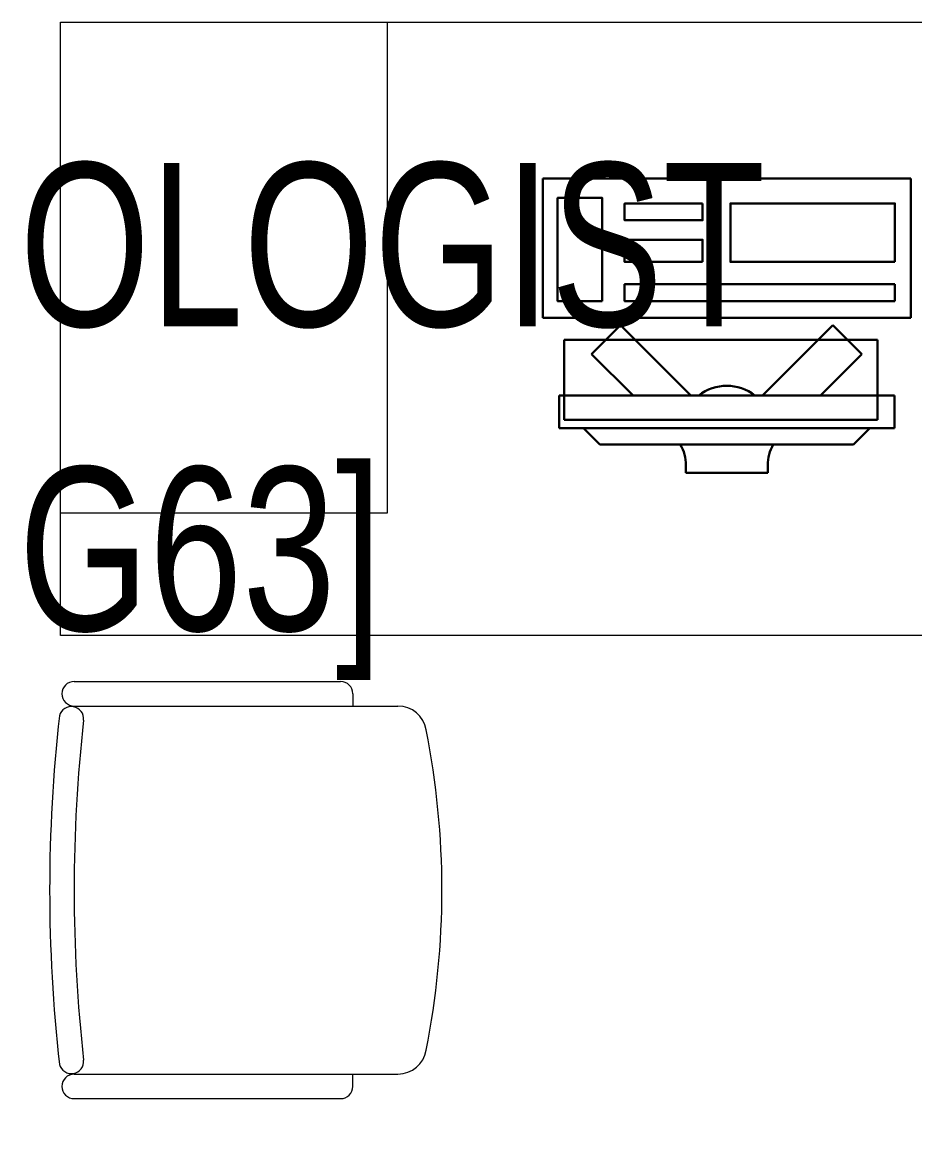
# Model space of a CAD drawing. Header units: millimetres. Extents: x 26027 to 581921, y 7230 to 233891.
# Drawn here: x 476269 to 477360, y 165350 to 166700 of the extents above; entities that cross this region are included whole.
import ezdxf
from ezdxf import colors
from ezdxf.entities.mleader import LeaderData, LeaderLine
from ezdxf.math import Vec2, Vec3

# ---------------------------------------------------------------- set-up
doc = ezdxf.new("R2010")
doc.units = ezdxf.units.MM
doc.header["$LTSCALE"] = 5
doc.linetypes.add('HIDDEN', pattern=[9.525, 6.35, -3.175])
doc.layers.get('0').update_dxf_attribs({"color": 252})
for name, color, linetype, lineweight in [('72_EGR_BASE_TEXT', 252, 'Continuous', 5), ('E-ELEC-EQPM-2', 85, 'Continuous', 30), ('GE-ARCHITECTURAL_ELEMENTS', 8, 'Continuous', 30), ('Medical Equipment and Furniture', 252, 'Continuous', 0)]:
    doc.layers.add(name, color=color, linetype=linetype, lineweight=lineweight)
doc.layers.add('E-POWR', color=7, linetype='Continuous', lineweight=30, true_color=0x4e7e3e)
doc.layers.add('EXF', color=7, linetype='Continuous', lineweight=30, true_color=0x4e7e3e)
doc.styles.get("Standard").update_dxf_attribs({"font": 'calibri.ttf'})
doc.styles.add('X3G_ENTITY_2587EA', font='swisscl.ttf', dxfattribs={"height": 200})

# ---------------------------------------------------------------- blocks, each defined once
blk = doc.blocks.new('ITCWLS1-P')
at = {"layer": 'GE-ARCHITECTURAL_ELEMENTS'}
for p, q in [((-0.17, 0.45), (-0.17, 0)), ((-0.17, 0.45), (0, 0.45)), ((0, 0.45), (0, 0)), ((-0.2651, 0.43, 0), (-0.3051, 0.43, 0)), ((-0.3051, 0.43, 0), (-0.3051, 0.02, 0)), ((-0.2651, 0.43, 0), (-0.2651, 0.02, 0)), ((-0.1496, 0.4305), (-0.1291, 0.4305)), ((-0.1291, 0.4305), (-0.1291, 0.4089)), ((-0.197, 0.4094), (-0.295, 0.4094)), ((-0.295, 0.0264), (-0.295, 0.4094)), ((-0.197, 0.0264), (-0.197, 0.4094)), ((-0.3251, 0.38, 0), (-0.3051, 0.4, 0)), ((-0.3251, 0.38, 0), (-0.3251, 0.07, 0)), ((-0.3503, 0.275), (-0.3596, 0.275)), ((-0.3596, 0.175), (-0.3596, 0.275)), ((-0.3503, 0.175), (-0.3596, 0.175)), ((-0.3251, 0.07, 0), (-0.3051, 0.05, 0)), ((-0.3051, 0.02, 0), (-0.2651, 0.02, 0)), ((-0.197, 0.0264), (-0.295, 0.0264)), ((-0.17, 0), (0, 0))]:
    blk.add_line(p, q, dxfattribs=at)
at = {"layer": 'GE-ARCHITECTURAL_ELEMENTS', "extrusion": (2.48281e-10, 3.18408e-10, -1)}
for p, q in [((-0.2651, 0.3395), (-0.2144, 0.3902)), ((-0.1791, 0.3548), (-0.2144, 0.3902)), ((-0.2651, 0.2688), (-0.1791, 0.3548))]:
    blk.add_line(p, q, dxfattribs=at)
at = {"layer": 'GE-ARCHITECTURAL_ELEMENTS', "extrusion": (2.48281e-10, -3.18408e-10, -1)}
for p, q in [((-0.2651, 0.1812), (-0.1791, 0.0952)), ((-0.2651, 0.1105), (-0.2144, 0.0598)), ((-0.1791, 0.0952), (-0.2144, 0.0598))]:
    blk.add_line(p, q, dxfattribs=at)
at = {"layer": 'GE-ARCHITECTURAL_ELEMENTS'}
for points in [[(-0.1291, 0.4089), (-0.1291, 0.1), (-0.1496, 0.1), (-0.1496, 0.4305)], [(-0.1496, 0.1), (-0.1496, 0.1), (-0.1496, 0.1), (-0.1496, 0.1), (-0.1496, 0.1), (-0.1496, 0.1), (-0.1496, 0.1), (-0.1496, 0.1), (-0.1496, 0.1)], [(-0.1496, 0.1), (-0.1496, 0.1), (-0.1496, 0.1), (-0.1496, 0.1), (-0.1496, 0.1), (-0.1496, 0.1), (-0.1496, 0.1), (-0.1496, 0.1), (-0.1496, 0.1), (-0.1496, 0.1), (-0.1496, 0.1), (-0.1496, 0.1), (-0.1496, 0.1), (-0.1496, 0.1), (-0.1496, 0.1), (-0.1496, 0.1), (-0.1496, 0.1), (-0.1496, 0.1)], [(-0.1496, 0.1), (-0.1496, 0.1), (-0.1496, 0.1), (-0.1496, 0.1), (-0.1496, 0.1), (-0.1496, 0.1), (-0.1496, 0.1), (-0.1496, 0.1), (-0.1496, 0.1), (-0.1496, 0.1)], [(-0.1496, 0.1), (-0.1496, 0.1), (-0.1496, 0.1), (-0.1496, 0.1), (-0.1496, 0.1), (-0.1496, 0.1), (-0.1496, 0.1)], [(-0.1496, 0.1), (-0.1496, 0.1), (-0.1496, 0.1), (-0.1496, 0.1), (-0.1496, 0.1), (-0.1496, 0.1), (-0.1496, 0.1), (-0.1496, 0.1), (-0.1496, 0.1), (-0.1496, 0.1)], [(-0.1496, 0.1), (-0.1496, 0.1), (-0.1496, 0.1), (-0.1496, 0.1), (-0.1496, 0.1), (-0.1496, 0.1), (-0.1496, 0.1), (-0.1496, 0.1), (-0.1496, 0.1), (-0.1496, 0.1), (-0.1496, 0.1), (-0.1496, 0.1), (-0.1496, 0.1), (-0.1496, 0.1), (-0.1496, 0.1)], [(-0.1496, 0.1), (-0.1496, 0.1), (-0.1496, 0.1), (-0.1496, 0.1), (-0.1496, 0.1), (-0.1496, 0.1), (-0.1496, 0.1), (-0.1496, 0.1), (-0.1496, 0.1), (-0.1496, 0.1)], [(-0.1496, 0.1), (-0.1496, 0.1), (-0.1496, 0.1), (-0.1496, 0.1), (-0.1496, 0.1), (-0.1496, 0.1), (-0.1496, 0.1), (-0.1496, 0.1), (-0.1496, 0.1), (-0.1496, 0.1)], [(-0.1496, 0.1), (-0.1496, 0.1), (-0.1496, 0.1), (-0.1496, 0.1), (-0.1496, 0.1), (-0.1496, 0.1), (-0.1496, 0.1), (-0.1496, 0.1), (-0.1496, 0.1), (-0.1496, 0.1), (-0.1496, 0.1), (-0.1496, 0.1), (-0.1496, 0.1), (-0.1496, 0.1), (-0.1496, 0.1), (-0.1496, 0.1), (-0.1496, 0.1), (-0.1496, 0.1), (-0.1496, 0.1), (-0.1496, 0.1), (-0.1496, 0.1), (-0.1496, 0.1), (-0.1496, 0.1), (-0.1496, 0.1), (-0.1496, 0.1), (-0.1496, 0.1), (-0.1496, 0.1), (-0.1496, 0.1), (-0.1496, 0.1), (-0.1496, 0.1), (-0.1496, 0.1), (-0.1496, 0.1), (-0.1496, 0.1), (-0.1496, 0.1), (-0.1496, 0.1), (-0.1496, 0.1), (-0.1496, 0.1), (-0.1496, 0.1), (-0.1496, 0.1), (-0.1496, 0.1), (-0.1496, 0.1), (-0.1496, 0.1), (-0.1496, 0.1), (-0.1496, 0.1), (-0.1496, 0.1), (-0.1496, 0.1), (-0.1496, 0.1), (-0.1496, 0.1), (-0.1496, 0.1), (-0.1496, 0.1), (-0.1496, 0.1), (-0.1496, 0.1), (-0.1496, 0.1), (-0.1496, 0.1)], [(-0.1496, 0.1), (-0.1496, 0.1), (-0.1496, 0.1), (-0.1496, 0.1), (-0.1496, 0.1), (-0.1496, 0.1), (-0.1496, 0.1), (-0.1496, 0.1), (-0.1496, 0.1), (-0.1496, 0.1), (-0.1496, 0.1), (-0.1496, 0.1), (-0.1496, 0.1), (-0.1496, 0.1), (-0.1496, 0.1), (-0.1496, 0.1), (-0.1496, 0.1), (-0.1496, 0.1), (-0.1496, 0.1), (-0.1496, 0.1), (-0.1496, 0.1), (-0.1496, 0.1), (-0.1496, 0.1), (-0.1496, 0.1), (-0.1496, 0.1), (-0.1496, 0.1), (-0.1496, 0.1), (-0.1496, 0.1), (-0.1496, 0.1), (-0.1496, 0.1), (-0.1496, 0.1), (-0.1496, 0.1), (-0.1496, 0.1), (-0.1496, 0.1), (-0.1496, 0.1), (-0.1496, 0.1), (-0.1496, 0.1), (-0.1496, 0.1), (-0.1496, 0.1), (-0.1496, 0.1), (-0.1496, 0.1), (-0.1496, 0.1), (-0.1496, 0.1), (-0.1496, 0.1), (-0.1496, 0.1), (-0.1496, 0.1), (-0.1496, 0.1), (-0.1496, 0.1), (-0.1496, 0.1), (-0.1496, 0.1), (-0.1496, 0.1), (-0.1496, 0.1), (-0.1496, 0.1), (-0.1496, 0.1), (-0.1496, 0.1), (-0.1496, 0.1), (-0.1496, 0.1), (-0.1496, 0.1), (-0.1496, 0.1), (-0.1496, 0.1), (-0.1496, 0.1), (-0.1496, 0.1), (-0.1496, 0.1), (-0.1496, 0.1), (-0.1496, 0.1), (-0.1496, 0.1), (-0.1496, 0.1), (-0.1496, 0.1), (-0.1496, 0.1), (-0.1496, 0.1), (-0.1496, 0.1), (-0.1496, 0.1), (-0.1496, 0.1), (-0.1496, 0.1), (-0.1496, 0.1), (-0.1496, 0.1), (-0.1496, 0.1), (-0.1496, 0.1), (-0.1496, 0.1), (-0.1496, 0.1), (-0.1496, 0.1), (-0.1496, 0.1), (-0.1496, 0.1), (-0.1496, 0.1), (-0.1496, 0.1), (-0.1496, 0.1), (-0.1496, 0.1), (-0.1496, 0.1), (-0.1496, 0.1)], [(-0.1496, 0.1), (-0.1496, 0.1), (-0.1496, 0.1), (-0.1496, 0.1), (-0.1496, 0.1), (-0.1496, 0.1), (-0.1496, 0.1), (-0.1496, 0.1), (-0.1496, 0.1), (-0.1496, 0.1), (-0.1496, 0.1), (-0.1496, 0.1)], [(-0.1496, 0.1), (-0.1496, 0.1), (-0.1496, 0.1), (-0.1496, 0.1), (-0.1496, 0.1), (-0.1496, 0.1), (-0.1496, 0.1)], [(-0.1496, 0.1), (-0.1496, 0.1), (-0.1496, 0.1), (-0.1496, 0.1), (-0.1496, 0.1), (-0.1496, 0.1), (-0.1496, 0.1), (-0.1496, 0.1), (-0.1496, 0.1), (-0.1496, 0.1), (-0.1496, 0.1), (-0.1496, 0.1), (-0.1496, 0.1), (-0.1496, 0.1), (-0.1496, 0.1), (-0.1496, 0.1), (-0.1496, 0.1)], [(-0.1496, 0.1), (-0.1496, 0.1), (-0.1496, 0.1), (-0.1496, 0.1), (-0.1496, 0.1), (-0.1496, 0.1), (-0.1496, 0.1), (-0.1496, 0.1), (-0.1496, 0.1), (-0.1496, 0.1), (-0.1496, 0.1), (-0.1496, 0.1), (-0.1496, 0.1), (-0.1496, 0.1), (-0.1496, 0.1), (-0.1496, 0.1), (-0.1496, 0.1), (-0.1496, 0.1), (-0.1496, 0.1), (-0.1496, 0.1), (-0.1496, 0.1), (-0.1496, 0.1), (-0.1496, 0.1), (-0.1496, 0.1), (-0.1496, 0.1), (-0.1496, 0.1), (-0.1496, 0.1), (-0.1496, 0.1), (-0.1496, 0.1), (-0.1496, 0.1), (-0.1496, 0.1), (-0.1496, 0.1), (-0.1496, 0.1), (-0.1496, 0.1), (-0.1496, 0.1), (-0.1496, 0.1), (-0.1496, 0.1), (-0.1496, 0.1), (-0.1496, 0.1), (-0.1496, 0.1), (-0.1496, 0.1), (-0.1496, 0.1), (-0.1496, 0.1), (-0.1496, 0.1), (-0.1496, 0.1), (-0.1496, 0.1), (-0.1496, 0.1), (-0.1496, 0.1), (-0.1496, 0.1), (-0.1496, 0.1), (-0.1496, 0.1), (-0.1496, 0.1), (-0.1496, 0.1), (-0.1496, 0.1), (-0.1496, 0.1), (-0.1496, 0.1), (-0.1496, 0.1), (-0.1496, 0.1), (-0.1496, 0.1), (-0.1496, 0.1), (-0.1496, 0.1), (-0.1496, 0.1), (-0.1496, 0.1), (-0.1496, 0.1), (-0.1496, 0.1), (-0.1496, 0.1), (-0.1496, 0.1), (-0.1496, 0.1), (-0.1496, 0.1), (-0.1496, 0.1), (-0.1496, 0.1), (-0.1496, 0.1), (-0.1496, 0.1), (-0.1496, 0.1), (-0.1496, 0.1), (-0.1496, 0.1), (-0.1496, 0.1), (-0.1496, 0.1), (-0.1496, 0.1), (-0.1496, 0.1), (-0.1496, 0.1), (-0.1496, 0.1), (-0.1496, 0.1), (-0.1496, 0.1), (-0.1496, 0.1), (-0.1496, 0.1), (-0.1496, 0.1), (-0.1496, 0.1), (-0.1496, 0.1), (-0.1496, 0.1), (-0.1496, 0.1), (-0.1496, 0.1), (-0.1496, 0.1), (-0.1496, 0.1), (-0.1496, 0.1), (-0.1496, 0.1), (-0.1496, 0.1), (-0.1496, 0.1), (-0.1496, 0.1), (-0.1496, 0.1), (-0.1496, 0.1), (-0.1496, 0.1), (-0.1496, 0.1), (-0.1496, 0.1), (-0.1496, 0.1), (-0.1496, 0.1), (-0.1496, 0.1), (-0.1496, 0.1), (-0.1496, 0.1), (-0.1496, 0.1), (-0.1496, 0.1)], [(-0.1496, 0.1), (-0.1496, 0.1), (-0.1496, 0.1), (-0.1496, 0.1), (-0.1496, 0.1), (-0.1496, 0.1), (-0.1496, 0.1), (-0.1496, 0.1)]]:
    blk.add_lwpolyline(points, dxfattribs=at)
for points in [[(-0.1019, 0.4305), (-0.0304, 0.4305), (-0.0304, 0.2294), (-0.1019, 0.2294)], [(-0.1019, 0.1954), (-0.0747, 0.1954), (-0.0747, 0.1), (-0.1019, 0.1)], [(-0.0304, 0.1954), (-0.0508, 0.1954), (-0.0508, 0.1), (-0.0304, 0.1)], [(-0.1496, 0.1), (-0.1496, 0.1), (-0.1496, 0.1), (-0.1496, 0.1), (-0.1496, 0.1), (-0.1496, 0.1), (-0.1496, 0.1), (-0.1496, 0.1), (-0.1496, 0.1), (-0.1496, 0.1), (-0.1496, 0.1), (-0.1496, 0.1), (-0.1496, 0.1), (-0.1496, 0.1), (-0.1496, 0.1), (-0.1496, 0.1), (-0.1496, 0.1), (-0.1496, 0.1), (-0.1496, 0.1), (-0.1496, 0.1), (-0.1496, 0.1), (-0.1496, 0.1), (-0.1496, 0.1), (-0.1496, 0.1), (-0.1496, 0.1), (-0.1496, 0.1), (-0.1496, 0.1), (-0.1496, 0.1), (-0.1496, 0.1), (-0.1496, 0.1), (-0.1496, 0.1), (-0.1496, 0.1), (-0.1496, 0.1), (-0.1496, 0.1), (-0.1496, 0.1), (-0.1496, 0.1), (-0.1496, 0.1), (-0.1496, 0.1), (-0.1496, 0.1), (-0.1496, 0.1), (-0.1496, 0.1), (-0.1496, 0.1), (-0.1496, 0.1), (-0.1496, 0.1), (-0.1496, 0.1), (-0.1496, 0.1), (-0.1496, 0.1), (-0.1496, 0.1), (-0.1496, 0.1), (-0.1496, 0.1), (-0.1496, 0.1), (-0.1496, 0.1), (-0.1496, 0.1), (-0.1496, 0.1), (-0.1496, 0.1), (-0.1496, 0.1), (-0.1496, 0.1), (-0.1496, 0.1), (-0.1496, 0.1), (-0.1496, 0.1), (-0.1496, 0.1), (-0.1496, 0.1), (-0.1496, 0.1), (-0.1496, 0.1), (-0.1496, 0.1), (-0.1496, 0.1), (-0.1496, 0.1), (-0.1496, 0.1), (-0.1496, 0.1), (-0.1496, 0.1), (-0.1496, 0.1), (-0.1496, 0.1), (-0.1496, 0.1), (-0.1496, 0.1), (-0.1496, 0.1), (-0.1496, 0.1), (-0.1496, 0.1), (-0.1496, 0.1), (-0.1496, 0.1), (-0.1496, 0.1), (-0.1496, 0.1), (-0.1496, 0.1), (-0.1496, 0.1), (-0.1496, 0.1), (-0.1496, 0.1), (-0.1496, 0.1), (-0.1496, 0.1), (-0.1496, 0.1), (-0.1496, 0.1), (-0.1496, 0.1), (-0.1496, 0.1), (-0.1496, 0.1), (-0.1496, 0.1), (-0.1496, 0.1), (-0.1496, 0.1), (-0.1496, 0.1), (-0.1496, 0.1), (-0.1496, 0.1), (-0.1496, 0.1), (-0.1496, 0.1), (-0.1496, 0.1), (-0.1496, 0.1), (-0.1496, 0.1), (-0.1496, 0.1), (-0.1496, 0.1), (-0.1496, 0.1), (-0.1496, 0.1), (-0.1496, 0.1), (-0.1496, 0.1), (-0.1496, 0.1), (-0.1496, 0.1), (-0.1496, 0.1), (-0.1496, 0.1), (-0.1496, 0.1), (-0.1496, 0.1), (-0.1496, 0.1), (-0.1496, 0.1), (-0.1496, 0.1), (-0.1496, 0.1), (-0.1496, 0.1), (-0.1496, 0.1), (-0.1496, 0.1), (-0.1496, 0.1), (-0.1496, 0.1), (-0.1496, 0.1), (-0.1496, 0.1), (-0.1496, 0.1), (-0.1496, 0.1), (-0.1496, 0.1), (-0.1496, 0.1), (-0.1496, 0.1), (-0.1496, 0.1), (-0.1496, 0.1), (-0.1496, 0.1), (-0.1496, 0.1), (-0.1496, 0.1), (-0.1496, 0.1), (-0.1496, 0.1), (-0.1496, 0.1), (-0.1496, 0.1), (-0.1496, 0.1), (-0.1496, 0.1), (-0.1496, 0.1), (-0.1496, 0.1), (-0.1496, 0.1), (-0.1496, 0.1), (-0.1496, 0.1), (-0.1496, 0.1), (-0.1496, 0.1), (-0.1496, 0.1), (-0.1496, 0.1), (-0.1496, 0.1), (-0.1496, 0.1), (-0.1496, 0.1), (-0.1496, 0.1), (-0.1496, 0.1), (-0.1496, 0.1), (-0.1496, 0.1), (-0.1496, 0.1), (-0.1496, 0.1), (-0.1496, 0.1), (-0.1496, 0.1), (-0.1496, 0.1), (-0.1496, 0.1), (-0.1496, 0.1), (-0.1496, 0.1), (-0.1496, 0.1), (-0.1496, 0.1), (-0.1496, 0.1), (-0.1496, 0.1), (-0.1496, 0.1), (-0.1496, 0.1), (-0.1496, 0.1), (-0.1496, 0.1), (-0.1496, 0.1), (-0.1496, 0.1), (-0.1496, 0.1), (-0.1496, 0.1), (-0.1496, 0.1), (-0.1496, 0.1), (-0.1496, 0.1), (-0.1496, 0.1), (-0.1496, 0.1), (-0.1496, 0.1), (-0.1496, 0.1), (-0.1496, 0.1), (-0.1496, 0.1), (-0.1496, 0.1), (-0.1496, 0.1), (-0.1496, 0.1), (-0.1496, 0.1), (-0.1496, 0.1), (-0.1496, 0.1), (-0.1496, 0.1), (-0.1496, 0.1), (-0.1496, 0.1), (-0.1496, 0.1), (-0.1496, 0.1), (-0.1496, 0.1), (-0.1496, 0.1), (-0.1496, 0.1), (-0.1496, 0.1), (-0.1496, 0.1), (-0.1496, 0.1), (-0.1496, 0.1), (-0.1496, 0.1), (-0.1496, 0.1), (-0.1496, 0.1), (-0.1496, 0.1), (-0.1496, 0.1), (-0.1496, 0.1), (-0.1496, 0.1), (-0.1496, 0.1), (-0.1496, 0.1), (-0.1496, 0.1), (-0.1496, 0.1), (-0.1496, 0.1), (-0.1496, 0.1), (-0.1496, 0.1), (-0.1496, 0.1), (-0.1496, 0.1), (-0.1496, 0.1), (-0.1496, 0.1), (-0.1496, 0.1), (-0.1496, 0.1), (-0.1496, 0.1), (-0.1496, 0.1), (-0.1496, 0.1), (-0.1496, 0.1), (-0.1496, 0.1), (-0.1496, 0.1), (-0.1496, 0.1), (-0.1496, 0.1), (-0.1496, 0.1), (-0.1496, 0.1), (-0.1496, 0.1), (-0.1496, 0.1), (-0.1496, 0.1), (-0.1496, 0.1), (-0.1496, 0.1), (-0.1496, 0.1), (-0.1496, 0.1), (-0.1496, 0.1), (-0.1496, 0.1), (-0.1496, 0.1), (-0.1496, 0.1), (-0.1496, 0.1), (-0.1496, 0.1), (-0.1496, 0.1), (-0.1496, 0.1), (-0.1496, 0.1), (-0.1496, 0.1), (-0.1496, 0.1), (-0.1496, 0.1), (-0.1496, 0.1), (-0.1496, 0.1), (-0.1496, 0.1), (-0.1496, 0.1), (-0.1496, 0.1), (-0.1496, 0.1), (-0.1496, 0.1), (-0.1496, 0.1), (-0.1496, 0.1), (-0.1496, 0.1), (-0.1496, 0.1), (-0.1496, 0.1), (-0.1496, 0.1), (-0.1496, 0.1), (-0.1496, 0.1), (-0.1496, 0.1), (-0.1496, 0.1), (-0.1496, 0.1), (-0.1496, 0.1), (-0.1496, 0.1), (-0.1496, 0.1), (-0.1496, 0.1), (-0.1496, 0.1)], [(-0.1496, 0.1), (-0.1496, 0.1), (-0.1496, 0.1), (-0.1496, 0.1), (-0.1496, 0.1), (-0.1496, 0.1), (-0.1496, 0.1), (-0.1496, 0.1), (-0.1496, 0.1), (-0.1496, 0.1), (-0.1496, 0.1), (-0.1496, 0.1), (-0.1496, 0.1), (-0.1496, 0.1), (-0.1496, 0.1), (-0.1496, 0.1), (-0.1496, 0.1), (-0.1496, 0.1), (-0.1496, 0.1), (-0.1496, 0.1), (-0.1496, 0.1), (-0.1496, 0.1), (-0.1496, 0.1), (-0.1496, 0.1), (-0.1496, 0.1), (-0.1496, 0.1), (-0.1496, 0.1), (-0.1496, 0.1), (-0.1496, 0.1), (-0.1496, 0.1), (-0.1496, 0.1), (-0.1496, 0.1), (-0.1496, 0.1), (-0.1496, 0.1), (-0.1496, 0.1), (-0.1496, 0.1), (-0.1496, 0.1), (-0.1496, 0.1), (-0.1496, 0.1), (-0.1496, 0.1), (-0.1496, 0.1), (-0.1496, 0.1), (-0.1496, 0.1), (-0.1496, 0.1), (-0.1496, 0.1), (-0.1496, 0.1), (-0.1496, 0.1), (-0.1496, 0.1), (-0.1496, 0.1), (-0.1496, 0.1), (-0.1496, 0.1), (-0.1496, 0.1), (-0.1496, 0.1), (-0.1496, 0.1), (-0.1496, 0.1), (-0.1496, 0.1), (-0.1496, 0.1), (-0.1496, 0.1), (-0.1496, 0.1), (-0.1496, 0.1), (-0.1496, 0.1), (-0.1496, 0.1), (-0.1496, 0.1), (-0.1496, 0.1), (-0.1496, 0.1), (-0.1496, 0.1), (-0.1496, 0.1), (-0.1496, 0.1), (-0.1496, 0.1), (-0.1496, 0.1), (-0.1496, 0.1), (-0.1496, 0.1), (-0.1496, 0.1), (-0.1496, 0.1), (-0.1496, 0.1), (-0.1496, 0.1), (-0.1496, 0.1), (-0.1496, 0.1), (-0.1496, 0.1), (-0.1496, 0.1), (-0.1496, 0.1), (-0.1496, 0.1), (-0.1496, 0.1), (-0.1496, 0.1), (-0.1496, 0.1), (-0.1496, 0.1), (-0.1496, 0.1), (-0.1496, 0.1), (-0.1496, 0.1), (-0.1496, 0.1), (-0.1496, 0.1), (-0.1496, 0.1), (-0.1496, 0.1), (-0.1496, 0.1), (-0.1496, 0.1), (-0.1496, 0.1), (-0.1496, 0.1), (-0.1496, 0.1), (-0.1496, 0.1), (-0.1496, 0.1), (-0.1496, 0.1), (-0.1496, 0.1), (-0.1496, 0.1), (-0.1496, 0.1), (-0.1496, 0.1), (-0.1496, 0.1), (-0.1496, 0.1), (-0.1496, 0.1), (-0.1496, 0.1), (-0.1496, 0.1), (-0.1496, 0.1), (-0.1496, 0.1), (-0.1496, 0.1), (-0.1496, 0.1), (-0.1496, 0.1), (-0.1496, 0.1), (-0.1496, 0.1), (-0.1496, 0.1), (-0.1496, 0.1), (-0.1496, 0.1), (-0.1496, 0.1), (-0.1496, 0.1), (-0.1496, 0.1), (-0.1496, 0.1), (-0.1496, 0.1), (-0.1496, 0.1), (-0.1496, 0.1), (-0.1496, 0.1), (-0.1496, 0.1), (-0.1496, 0.1), (-0.1496, 0.1), (-0.1496, 0.1), (-0.1496, 0.1), (-0.1496, 0.1), (-0.1496, 0.1), (-0.1496, 0.1), (-0.1496, 0.1), (-0.1496, 0.1), (-0.1496, 0.1), (-0.1496, 0.1), (-0.1496, 0.1), (-0.1496, 0.1), (-0.1496, 0.1), (-0.1496, 0.1), (-0.1496, 0.1), (-0.1496, 0.1), (-0.1496, 0.1), (-0.1496, 0.1), (-0.1496, 0.1), (-0.1496, 0.1), (-0.1496, 0.1), (-0.1496, 0.1), (-0.1496, 0.1), (-0.1496, 0.1), (-0.1496, 0.1), (-0.1496, 0.1), (-0.1496, 0.1), (-0.1496, 0.1), (-0.1496, 0.1), (-0.1496, 0.1), (-0.1496, 0.1), (-0.1496, 0.1), (-0.1496, 0.1), (-0.1496, 0.1), (-0.1496, 0.1), (-0.1496, 0.1), (-0.1496, 0.1), (-0.1496, 0.1), (-0.1496, 0.1), (-0.1496, 0.1), (-0.1496, 0.1), (-0.1496, 0.1), (-0.1496, 0.1), (-0.1496, 0.1), (-0.1496, 0.1), (-0.1496, 0.1), (-0.1496, 0.1), (-0.1496, 0.1), (-0.1496, 0.1), (-0.1496, 0.1), (-0.1496, 0.1), (-0.1496, 0.1), (-0.1496, 0.1), (-0.1496, 0.1), (-0.1496, 0.1), (-0.1496, 0.1), (-0.1496, 0.1), (-0.1496, 0.1), (-0.1496, 0.1), (-0.1496, 0.1), (-0.1496, 0.1), (-0.1496, 0.1), (-0.1496, 0.1), (-0.1496, 0.1), (-0.1496, 0.1), (-0.1496, 0.1), (-0.1496, 0.1), (-0.1496, 0.1), (-0.1496, 0.1), (-0.1496, 0.1), (-0.1496, 0.1), (-0.1496, 0.1), (-0.1496, 0.1), (-0.1496, 0.1), (-0.1496, 0.1), (-0.1496, 0.1), (-0.1496, 0.1), (-0.1496, 0.1), (-0.1496, 0.1), (-0.1496, 0.1), (-0.1496, 0.1), (-0.1496, 0.1), (-0.1496, 0.1), (-0.1496, 0.1)], [(-0.1496, 0.1), (-0.1496, 0.1), (-0.1496, 0.1), (-0.1496, 0.1), (-0.1496, 0.1), (-0.1496, 0.1), (-0.1496, 0.1), (-0.1496, 0.1), (-0.1496, 0.1), (-0.1496, 0.1), (-0.1496, 0.1), (-0.1496, 0.1), (-0.1496, 0.1), (-0.1496, 0.1), (-0.1496, 0.1), (-0.1496, 0.1), (-0.1496, 0.1), (-0.1496, 0.1), (-0.1496, 0.1), (-0.1496, 0.1), (-0.1496, 0.1), (-0.1496, 0.1), (-0.1496, 0.1), (-0.1496, 0.1), (-0.1496, 0.1), (-0.1496, 0.1), (-0.1496, 0.1), (-0.1496, 0.1), (-0.1496, 0.1), (-0.1496, 0.1), (-0.1496, 0.1), (-0.1496, 0.1), (-0.1496, 0.1), (-0.1496, 0.1), (-0.1496, 0.1), (-0.1496, 0.1), (-0.1496, 0.1), (-0.1496, 0.1), (-0.1496, 0.1), (-0.1496, 0.1), (-0.1496, 0.1), (-0.1496, 0.1), (-0.1496, 0.1), (-0.1496, 0.1), (-0.1496, 0.1), (-0.1496, 0.1), (-0.1496, 0.1), (-0.1496, 0.1), (-0.1496, 0.1), (-0.1496, 0.1), (-0.1496, 0.1), (-0.1496, 0.1), (-0.1496, 0.1), (-0.1496, 0.1), (-0.1496, 0.1), (-0.1496, 0.1), (-0.1496, 0.1), (-0.1496, 0.1), (-0.1496, 0.1), (-0.1496, 0.1), (-0.1496, 0.1), (-0.1496, 0.1), (-0.1496, 0.1), (-0.1496, 0.1), (-0.1496, 0.1), (-0.1496, 0.1), (-0.1496, 0.1), (-0.1496, 0.1), (-0.1496, 0.1), (-0.1496, 0.1), (-0.1496, 0.1), (-0.1496, 0.1), (-0.1496, 0.1), (-0.1496, 0.1), (-0.1496, 0.1), (-0.1496, 0.1), (-0.1496, 0.1), (-0.1496, 0.1), (-0.1496, 0.1), (-0.1496, 0.1), (-0.1496, 0.1), (-0.1496, 0.1), (-0.1496, 0.1), (-0.1496, 0.1), (-0.1496, 0.1), (-0.1496, 0.1), (-0.1496, 0.1), (-0.1496, 0.1), (-0.1496, 0.1), (-0.1496, 0.1), (-0.1496, 0.1), (-0.1496, 0.1), (-0.1496, 0.1), (-0.1496, 0.1), (-0.1496, 0.1), (-0.1496, 0.1), (-0.1496, 0.1), (-0.1496, 0.1), (-0.1496, 0.1), (-0.1496, 0.1), (-0.1496, 0.1), (-0.1496, 0.1), (-0.1496, 0.1), (-0.1496, 0.1), (-0.1496, 0.1), (-0.1496, 0.1), (-0.1496, 0.1), (-0.1496, 0.1), (-0.1496, 0.1), (-0.1496, 0.1), (-0.1496, 0.1), (-0.1496, 0.1), (-0.1496, 0.1), (-0.1496, 0.1), (-0.1496, 0.1), (-0.1496, 0.1), (-0.1496, 0.1), (-0.1496, 0.1), (-0.1496, 0.1), (-0.1496, 0.1), (-0.1496, 0.1), (-0.1496, 0.1), (-0.1496, 0.1), (-0.1496, 0.1), (-0.1496, 0.1), (-0.1496, 0.1), (-0.1496, 0.1), (-0.1496, 0.1), (-0.1496, 0.1), (-0.1496, 0.1), (-0.1496, 0.1), (-0.1496, 0.1), (-0.1496, 0.1), (-0.1496, 0.1), (-0.1496, 0.1), (-0.1496, 0.1), (-0.1496, 0.1), (-0.1496, 0.1), (-0.1496, 0.1), (-0.1496, 0.1), (-0.1496, 0.1), (-0.1496, 0.1), (-0.1496, 0.1), (-0.1496, 0.1), (-0.1496, 0.1), (-0.1496, 0.1), (-0.1496, 0.1), (-0.1496, 0.1), (-0.1496, 0.1), (-0.1496, 0.1), (-0.1496, 0.1), (-0.1496, 0.1), (-0.1496, 0.1), (-0.1496, 0.1), (-0.1496, 0.1), (-0.1496, 0.1), (-0.1496, 0.1), (-0.1496, 0.1), (-0.1496, 0.1), (-0.1496, 0.1), (-0.1496, 0.1), (-0.1496, 0.1), (-0.1496, 0.1), (-0.1496, 0.1), (-0.1496, 0.1), (-0.1496, 0.1), (-0.1496, 0.1), (-0.1496, 0.1), (-0.1496, 0.1), (-0.1496, 0.1), (-0.1496, 0.1), (-0.1496, 0.1), (-0.1496, 0.1), (-0.1496, 0.1), (-0.1496, 0.1), (-0.1496, 0.1), (-0.1496, 0.1), (-0.1496, 0.1), (-0.1496, 0.1), (-0.1496, 0.1), (-0.1496, 0.1), (-0.1496, 0.1), (-0.1496, 0.1), (-0.1496, 0.1), (-0.1496, 0.1), (-0.1496, 0.1), (-0.1496, 0.1), (-0.1496, 0.1), (-0.1496, 0.1), (-0.1496, 0.1), (-0.1496, 0.1), (-0.1496, 0.1), (-0.1496, 0.1), (-0.1496, 0.1), (-0.1496, 0.1), (-0.1496, 0.1), (-0.1496, 0.1), (-0.1496, 0.1), (-0.1496, 0.1), (-0.1496, 0.1), (-0.1496, 0.1), (-0.1496, 0.1), (-0.1496, 0.1), (-0.1496, 0.1), (-0.1496, 0.1), (-0.1496, 0.1), (-0.1496, 0.1), (-0.1496, 0.1), (-0.1496, 0.1), (-0.1496, 0.1), (-0.1496, 0.1), (-0.1496, 0.1), (-0.1496, 0.1), (-0.1496, 0.1), (-0.1496, 0.1), (-0.1496, 0.1), (-0.1496, 0.1), (-0.1496, 0.1), (-0.1496, 0.1)], [(-0.1496, 0.0727), (-0.0236, 0.0727), (-0.0236, 0.0182), (-0.1496, 0.0182)]]:
    blk.add_lwpolyline(points, close=True, dxfattribs=at)
for centre, radius, start, end in [((-0.3503, 0.325), 0.05, 270, 300.3093), ((-0.3089, 0.225), 0.0556, 321.9431, 38.0569), ((-0.3503, 0.125), 0.05, 59.6907, 90)]:
    blk.add_arc(centre, radius, start, end, dxfattribs=at)
blk = doc.blocks.new('GF21043-P')
at = {"color": 0}
for p, q in [((0.8, 0.75), (-0.8, 0.75)), ((-0.8, 0.75), (-0.8, 0)), ((-0.8, 0), (0.8, 0))]:
    blk.add_line(p, q, dxfattribs=at)
at = {"color": 0, "linetype": 'HIDDEN'}
for p, q in [((-0.8, 0.6), (-0.4, 0.6)), ((-0.4, 0.6), (-0.4, 0))]:
    blk.add_line(p, q, dxfattribs=at)
blk = doc.blocks.new('GF21016-P')
at = {"color": 0, "extrusion": (-1.24384e-09, -1.20261e-09, -1)}
for p, q in [((0.0128, 0.0179), (0.0128, 0.4136)), ((0.4628, 0.0179), (0.4628, 0.4136)), ((-0.0022, 0.3585), (0.0128, 0.3585)), ((0.4778, 0.3585), (0.4628, 0.3585)), ((-0.0172, 0.0179), (-0.0172, 0.3435)), ((0.4928, 0.0179), (0.4928, 0.3435)), ((0.4778, 0.0029), (0.4778, 0.0029))]:
    blk.add_line(p, q, dxfattribs=at)
for centre, radius, start, end in [((-0.2378, -0.5362), 1.0036, 78.7568, 101.2432), ((-0.0478, 0.4136), 0.035, 0, 80.6557), ((-0.4278, 0.4136), 0.035, 99.3443, 180), ((0.0022, 0.3435), 0.015, 0, 90), ((-0.4778, 0.3435), 0.015, 90, 180), ((-0.0284, 0.0145), 0.015, 284.3864, 95.5209), ((-0.2378, 1.8928), 1.8749, 263.6341, 276.3659), ((-0.4471, 0.0145), 0.015, 84.4791, 255.6136), ((0.0022, 0.0179), 0.015, 270, 0), ((0.0022, 0.0179), 0.015, 180, 270), ((-0.4778, 0.0179), 0.015, 270, 0), ((-0.4778, 0.0179), 0.015, 180, 270), ((-0.2378, 1.8734), 1.8855, 263.5119, 276.4881)]:
    blk.add_arc(centre, radius, start, end, dxfattribs=at)

msp = doc.modelspace()

# ---------------------------------------------------------------- hatches: boundary and pattern name
at = {"layer": 'E-ELEC-EQPM-2'}
h = msp.add_hatch(dxfattribs=at)
h.set_pattern_fill('CROSS', color=85, scale=10)
h.set_pattern_definition([(0, (368880, 104830), (63.5, 63.5), [31.75, -95.25]), (90, (368895.875, 104814.125), (-63.5, 63.5), [31.75, -95.25])])
edge = h.paths.add_edge_path()
edge.add_line((457685.6, 145694.3), (457685.6, 152806.1))
edge.add_line((457685.6, 152806.1), (462487.4, 152806.1))
edge.add_line((462487.4, 152806.1), (462487.4, 145900.9))
edge.add_line((462487.4, 145900.9), (462587.4, 145901.1))
edge.add_line((462587.4, 145901.1), (462587.4, 152806.1))
edge.add_line((462587.4, 152806.1), (464555.9, 152806.1))
edge.add_line((464555.9, 152806.1), (469284.4, 152806.1))
edge.add_line((469284.4, 152806.1), (471903.7, 152806.1))
edge.add_line((471903.7, 152806.1), (471903.7, 142653.2))
edge.add_line((471903.7, 142653.2), (478231.4, 142645.9))
edge.add_line((478231.4, 142645.9), (478231.4, 142845.2))
edge.add_line((478231.4, 142845.2), (472503.7, 142845.2))
edge.add_line((472503.7, 142845.2), (472503.7, 157840))
edge.add_line((472503.7, 157840), (472504, 159009.2))
edge.add_line((472504, 159009.2), (479768.6, 159009.2))
edge.add_line((479768.6, 159009.2), (479768.6, 159109.2))
edge.add_line((479768.6, 159109.2), (472503.7, 159109.2))
edge.add_line((472503.7, 159109.2), (472503.7, 169315.6))
edge.add_line((472503.7, 169315.6), (478921.1, 169315.6))
edge.add_line((478921.1, 169315.6), (484286.4, 169315.6))
edge.add_line((484286.4, 169315.6), (484286.4, 166351.2))
edge.add_line((484286.4, 166351.2), (484486.4, 166351.2))
edge.add_line((484486.4, 166351.2), (484486.4, 169515.6))
edge.add_line((484486.4, 169515.6), (479083.8, 169515.6))
edge.add_line((479083.8, 169515.6), (479083.8, 190946.9))
edge.add_line((479083.8, 190946.9), (479083.8, 191341.6))
edge.add_line((479083.8, 191341.6), (478883.8, 191341.6))
edge.add_line((478883.8, 191341.6), (478883.8, 195124.3))
edge.add_line((478883.8, 195124.3), (477262.4, 195124.3))
edge.add_line((477262.4, 195124.3), (477262.4, 205421.2))
edge.add_line((477262.4, 205421.2), (474368, 205421.2))
edge.add_line((474368, 205421.2), (469356.9, 205421.2))
edge.add_line((469356.9, 205421.2), (469256.9, 205421.2))
edge.add_line((469256.9, 205421.2), (469256.9, 204391.3))
edge.add_line((469256.9, 204391.3), (469856.9, 204391.3))
edge.add_line((469856.9, 204391.3), (469856.9, 204821.2))
edge.add_line((469856.9, 204821.2), (471179.3, 204821.2))
edge.add_line((471179.3, 204821.2), (471179.3, 204391.3))
edge.add_line((471179.3, 204391.3), (471779.3, 204391.3))
edge.add_line((471779.3, 204391.3), (471779.3, 204821.2))
edge.add_line((471779.3, 204821.2), (476662.4, 204821.2))
edge.add_line((476662.4, 204821.2), (476662.4, 194457.6))
edge.add_line((476662.4, 194457.6), (478283.8, 194457.6))
edge.add_line((478283.8, 194457.6), (478283.8, 169915.6))
edge.add_line((478283.8, 169915.6), (471903.7, 169915.6))
edge.add_line((471903.7, 169915.6), (471903.7, 159212))
edge.add_line((471903.7, 159212), (470513.7, 159212))
edge.add_line((470513.7, 159212), (470513.7, 159112))
edge.add_line((470513.7, 159112), (471903.7, 159112))
edge.add_line((471903.7, 159112), (471903.7, 153006.1))
edge.add_line((471903.7, 153006.1), (462587.4, 153006.1))
edge.add_line((462587.4, 153006.1), (462487.4, 152906.1))
edge.add_line((462487.4, 152906.1), (457585.6, 152906.1))
edge.add_line((457585.6, 152906.1), (457585.6, 145694.3))
at = {"layer": 'EXF'}
h = msp.add_hatch(dxfattribs=at)
h.set_pattern_fill('CROSS', color=256, scale=10)
edge = h.paths.add_edge_path()
edge.add_line((464555.9, 152806.1), (469284.4, 152806.1))
edge.add_line((469284.4, 152806.1), (471903.7, 152806.1))
edge.add_line((471903.7, 152806.1), (471903.7, 142653.2))
edge.add_line((471903.7, 142653.2), (478231.4, 142645.9))
edge.add_line((478231.4, 142645.9), (478231.4, 142845.2))
edge.add_line((478231.4, 142845.2), (472503.7, 142845.2))
edge.add_line((472503.7, 142845.2), (472503.7, 157840))
edge.add_line((472503.7, 157840), (472504, 159009.2))
edge.add_line((472504, 159009.2), (479768.6, 159009.2))
edge.add_line((479768.6, 159009.2), (479768.6, 159109.2))
edge.add_line((479768.6, 159109.2), (472503.7, 159109.2))
edge.add_line((472503.7, 159109.2), (472503.7, 169315.6))
edge.add_line((472503.7, 169315.6), (478921.1, 169315.6))
edge.add_line((478921.1, 169315.6), (484286.4, 169315.6))
edge.add_line((484286.4, 169315.6), (484286.4, 166351.2))
edge.add_line((484286.4, 166351.2), (484486.4, 166351.2))
edge.add_line((484486.4, 166351.2), (484486.4, 169515.6))
edge.add_line((484486.4, 169515.6), (479083.8, 169515.6))
edge.add_line((479083.8, 169515.6), (479083.8, 190946.9))
edge.add_line((479083.8, 190946.9), (479083.8, 191341.6))
edge.add_line((479083.8, 191341.6), (478883.8, 191341.6))
edge.add_line((478883.8, 191341.6), (478883.8, 195124.3))
edge.add_line((478883.8, 195124.3), (477262.4, 195124.3))
edge.add_line((477262.4, 195124.3), (477262.4, 205421.2))
edge.add_line((477262.4, 205421.2), (474368, 205421.2))
edge.add_line((474368, 205421.2), (469356.9, 205421.2))
edge.add_line((469356.9, 205421.2), (469256.9, 205421.2))
edge.add_line((469256.9, 205421.2), (469256.9, 204391.3))
edge.add_line((469256.9, 204391.3), (469856.9, 204391.3))
edge.add_line((469856.9, 204391.3), (469856.9, 204821.2))
edge.add_line((469856.9, 204821.2), (471179.3, 204821.2))
edge.add_line((471179.3, 204821.2), (471179.3, 204391.3))
edge.add_line((471179.3, 204391.3), (471779.3, 204391.3))
edge.add_line((471779.3, 204391.3), (471779.3, 204821.2))
edge.add_line((471779.3, 204821.2), (476662.4, 204821.2))
edge.add_line((476662.4, 204821.2), (476662.4, 194457.6))
edge.add_line((476662.4, 194457.6), (478283.8, 194457.6))
edge.add_line((478283.8, 194457.6), (478283.8, 169915.6))
edge.add_line((478283.8, 169915.6), (471903.7, 169915.6))
edge.add_line((471903.7, 169915.6), (471903.7, 159212))
edge.add_line((471903.7, 159212), (470513.7, 159212))
edge.add_line((470513.7, 159212), (470513.7, 159112))
edge.add_line((470513.7, 159112), (471903.7, 159112))
edge.add_line((471903.7, 159112), (471903.7, 153006.1))
edge.add_line((471903.7, 153006.1), (462587.4, 153006.1))

# ---------------------------------------------------------------- block references
at = {"layer": 'Medical Equipment and Furniture', "extrusion": (8.17187e-07, -1.19924e-18, 1), "xscale": -1000.000000000002, "yscale": 1000.000000000005, "zscale": 1000.000000000002, "rotation": 180}
msp.add_blockref('GF21043-P', (477115.8, 166700.3, 2.8), dxfattribs=at)
at = {"layer": 'Medical Equipment and Furniture', "extrusion": (2.34751e-05, -2.20203e-06, 1), "xscale": -1000.000000000004, "yscale": 1000.000000000002, "zscale": 1000, "rotation": 270.0014107666539}
msp.add_blockref('ITCWLS1-P', (476905.4, 166508.9, 13.2), dxfattribs=at)
at = {"layer": 'Medical Equipment and Furniture', "extrusion": (8.17196e-07, -2.67577e-11, -1), "xscale": 999.9999999999976, "yscale": 999.9999999999976, "zscale": 999.9999999999976, "rotation": 89.99997488711676}
msp.add_blockref('GF21016-P', (-476314.8, 165401.4, -2), dxfattribs=at)

# ---------------------------------------------------------------- texts
at = {"layer": '72_EGR_BASE_TEXT', "char_height": 200, "attachment_point": 2, "style": 'X3G_ENTITY_2587EA'}
for s, insert in [('RADIOLOGIST', (476476.9, 166528.2, 2.4)), ('[IPDG63]', (476287.7, 166156.4, 2.4))]:
    msp.add_mtext(s, dxfattribs=dict(at, insert=insert))

# ---------------------------------------------------------------- leaders
at = {"layer": 'E-POWR'}
ml = msp.add_multileader_mtext('Standard', dxfattribs=at)
ml.set_content('POWER CABLE TRAY\\P2 LAYERS\\P600x50mm &\\P400x50mm', color=256)
ml.set_leader_properties()
ml.build(insert=Vec2(0, 0))
ml.multileader.update_dxf_attribs({"text_right_attachment_type": 6, "dogleg_length": 200, "arrow_head_size": 100})
ctx = ml.context
ctx.base_point, ctx.char_height, ctx.arrow_head_size, ctx.landing_gap_size, ctx.plane_origin = Vec3(474133, 166958.7), 100, 100, 100, Vec3(477925.1, 166844.2)
ctx.right_attachment = 6
notes = []
notes.append((ctx, [(0, (1, 1, 0), (473933, 166958.7), (1, 0), 200, [(0, [(472460.9, 165802.9)], 0, [])])]))
ctx.mtext.insert, ctx.mtext.width, ctx.mtext.flow_direction = Vec3(474233, 167009.5), 3370.454, 5
for ctx, leaders in notes:
    for number, flags, end, landing, length, lines in leaders:
        leader = LeaderData()
        leader.index, (leader.has_last_leader_line, leader.has_dogleg_vector, leader.attachment_direction) = number, flags
        leader.last_leader_point, leader.dogleg_vector, leader.dogleg_length = Vec3(end), Vec3(landing), length
        for number, points, colour, breaks in lines:
            line = LeaderLine()
            line.index, line.vertices, line.color, line.breaks = number, Vec3.list(points), colors.encode_raw_color(colour), breaks
            leader.lines.append(line)
        ctx.leaders.append(leader)

doc.saveas('drawing.dxf')
